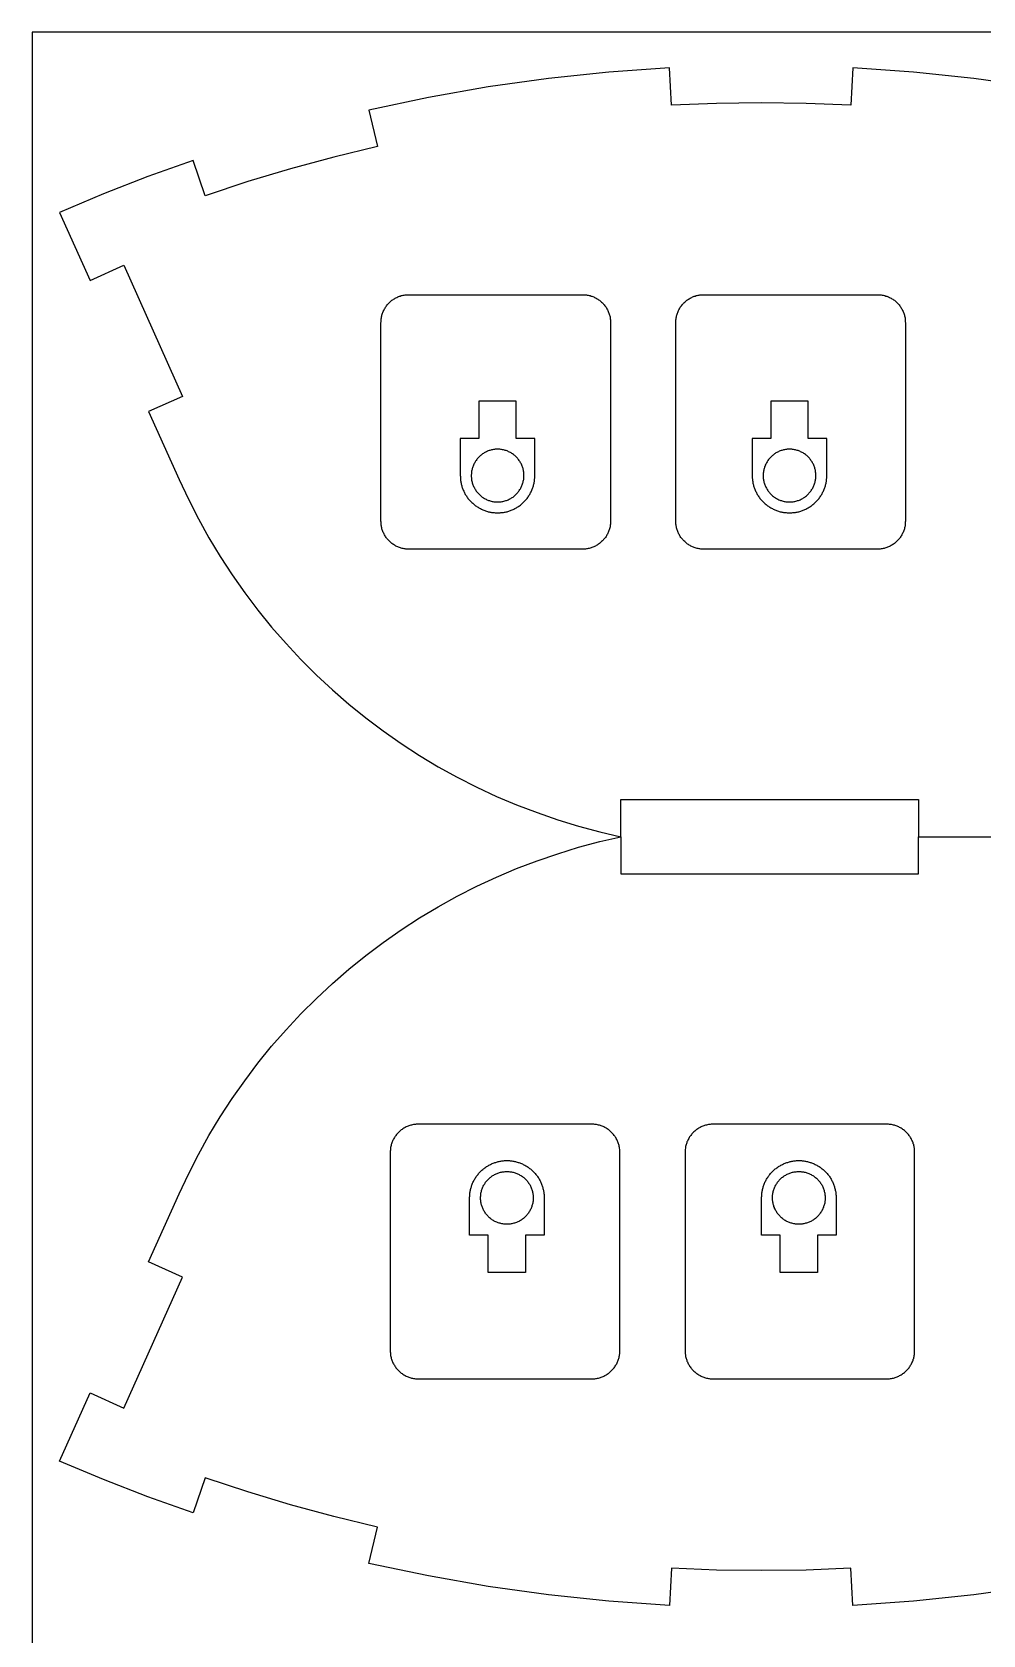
# Model space of a CAD drawing. Header units: millimetres. Extents: x 182 to 556, y 163 to 354.
# Drawn here: x 182.4 to 253.6, y 234.2 to 354.1 of the extents above; entities that cross this region are included whole.
import ezdxf

# ---------------------------------------------------------------- set-up
doc = ezdxf.new("R2010")
doc.units = ezdxf.units.MM
doc.layers.get('0').update_dxf_attribs({"linetype": 'CONTINUOUS', "true_color": 0xffffff})

msp = doc.modelspace()

# ---------------------------------------------------------------- linework, layer by layer
at = {"linetype": 'CONTINUOUS', "true_color": 0xffffff}
for points in [[(182.42, 163), (369.06, 163), (369.06, 354.11), (182.42, 354.11), (182.42, 163), (182.42, 163)], [(257.41, 350.01), (252.91, 350.64), (248.39, 351.11), (243.85, 351.43), (243.7, 348.64), (240.35, 348.77), (236.99, 348.82), (233.64, 348.77), (230.29, 348.64), (230.14, 351.43), (225.6, 351.11), (221.08, 350.64), (216.57, 350.01), (212.09, 349.22), (207.64, 348.28), (208.27, 345.56), (205.01, 344.76), (201.77, 343.88), (198.56, 342.92), (195.37, 341.87), (194.47, 344.51), (191.1, 343.3), (187.77, 342), (184.48, 340.62), (186.76, 335.52), (189.3, 336.66), (193.69, 326.85), (191.15, 325.72), (193.43, 320.63), (194.12, 319.15), (194.87, 317.69), (195.66, 316.26), (196.51, 314.86), (197.4, 313.49), (198.34, 312.15), (199.32, 310.85), (200.35, 309.58), (201.43, 308.35), (202.54, 307.15), (203.7, 306), (204.9, 304.89), (206.13, 303.82), (207.4, 302.79), (208.71, 301.81), (210.05, 300.87), (211.42, 299.98), (212.82, 299.14), (214.25, 298.35), (215.71, 297.61), (217.19, 296.92), (218.69, 296.28), (220.22, 295.7), (221.77, 295.16), (223.33, 294.69), (224.91, 294.27), (226.5, 293.9), (226.5, 296.69), (248.78, 296.69), (248.78, 293.9), (276.68, 293.9)], [(225.72, 317.51), (225.72, 317.43), (225.71, 317.36), (225.71, 317.29), (225.7, 317.22), (225.69, 317.15), (225.68, 317.08), (225.66, 317.01), (225.64, 316.94), (225.62, 316.87), (225.6, 316.81), (225.57, 316.74), (225.55, 316.67), (225.52, 316.61), (225.48, 316.54), (225.45, 316.48), (225.41, 316.42), (225.38, 316.36), (225.34, 316.3), (225.29, 316.24), (225.25, 316.19), (225.2, 316.13), (225.16, 316.08), (225.11, 316.03), (225.05, 315.98), (225, 315.93), (224.95, 315.88), (224.89, 315.84), (224.83, 315.8), (224.77, 315.76), (224.71, 315.72), (224.65, 315.68), (224.59, 315.65), (224.53, 315.62), (224.46, 315.59), (224.39, 315.56), (224.33, 315.53), (224.26, 315.51), (224.19, 315.49), (224.12, 315.47), (224.05, 315.46), (223.98, 315.44), (223.91, 315.43), (223.84, 315.42), (223.77, 315.42), (223.7, 315.42), (223.63, 315.41), (210.63, 315.41), (210.56, 315.42), (210.48, 315.42), (210.41, 315.42), (210.34, 315.43), (210.27, 315.44), (210.2, 315.46), (210.13, 315.47), (210.06, 315.49), (209.99, 315.51), (209.93, 315.53), (209.86, 315.56), (209.79, 315.59), (209.73, 315.62), (209.66, 315.65), (209.6, 315.68), (209.54, 315.72), (209.48, 315.76), (209.42, 315.8), (209.36, 315.84), (209.31, 315.88), (209.25, 315.93), (209.2, 315.98), (209.15, 316.03), (209.1, 316.08), (209.05, 316.13), (209, 316.19), (208.96, 316.24), (208.92, 316.3), (208.88, 316.36), (208.84, 316.42), (208.8, 316.48), (208.77, 316.54), (208.74, 316.61), (208.71, 316.67), (208.68, 316.74), (208.66, 316.81), (208.63, 316.87), (208.61, 316.94), (208.59, 317.01), (208.58, 317.08), (208.57, 317.15), (208.55, 317.22), (208.55, 317.29), (208.54, 317.36), (208.54, 317.43), (208.53, 317.51), (208.53, 332.37), (208.54, 332.44), (208.54, 332.51), (208.55, 332.58), (208.55, 332.66), (208.57, 332.73), (208.58, 332.8), (208.59, 332.87), (208.61, 332.94), (208.63, 333), (208.66, 333.07), (208.68, 333.14), (208.71, 333.2), (208.74, 333.27), (208.77, 333.33), (208.8, 333.4), (208.84, 333.46), (208.88, 333.52), (208.92, 333.58), (208.96, 333.63), (209, 333.69), (209.05, 333.75), (209.1, 333.8), (209.15, 333.85), (209.2, 333.9), (209.25, 333.95), (209.31, 333.99), (209.36, 334.04), (209.42, 334.08), (209.48, 334.12), (209.54, 334.16), (209.6, 334.19), (209.66, 334.23), (209.73, 334.26), (209.79, 334.29), (209.86, 334.32), (209.93, 334.34), (209.99, 334.36), (210.06, 334.39), (210.13, 334.4), (210.2, 334.42), (210.27, 334.43), (210.34, 334.44), (210.41, 334.45), (210.48, 334.46), (210.56, 334.46), (210.63, 334.46), (223.63, 334.46), (223.7, 334.46), (223.77, 334.46), (223.84, 334.45), (223.91, 334.44), (223.98, 334.43), (224.05, 334.42), (224.12, 334.4), (224.19, 334.39), (224.26, 334.36), (224.33, 334.34), (224.39, 334.32), (224.46, 334.29), (224.53, 334.26), (224.59, 334.23), (224.65, 334.19), (224.71, 334.16), (224.77, 334.12), (224.83, 334.08), (224.89, 334.04), (224.95, 333.99), (225, 333.95), (225.05, 333.9), (225.11, 333.85), (225.16, 333.8), (225.2, 333.75), (225.25, 333.69), (225.29, 333.63), (225.34, 333.58), (225.38, 333.52), (225.41, 333.46), (225.45, 333.4), (225.48, 333.33), (225.52, 333.27), (225.55, 333.2), (225.57, 333.14), (225.6, 333.07), (225.62, 333), (225.64, 332.94), (225.66, 332.87), (225.68, 332.8), (225.69, 332.73), (225.7, 332.66), (225.71, 332.58), (225.71, 332.51), (225.72, 332.44), (225.72, 332.37), (225.72, 317.51), (225.72, 317.51)], [(247.79, 317.51), (247.78, 317.43), (247.78, 317.36), (247.77, 317.29), (247.77, 317.22), (247.76, 317.15), (247.74, 317.08), (247.73, 317.01), (247.71, 316.94), (247.69, 316.87), (247.66, 316.81), (247.64, 316.74), (247.61, 316.67), (247.58, 316.61), (247.55, 316.54), (247.52, 316.48), (247.48, 316.42), (247.44, 316.36), (247.4, 316.3), (247.36, 316.24), (247.32, 316.19), (247.27, 316.13), (247.22, 316.08), (247.17, 316.03), (247.12, 315.98), (247.07, 315.93), (247.01, 315.88), (246.96, 315.84), (246.9, 315.8), (246.84, 315.76), (246.78, 315.72), (246.72, 315.68), (246.66, 315.65), (246.59, 315.62), (246.53, 315.59), (246.46, 315.56), (246.39, 315.53), (246.33, 315.51), (246.26, 315.49), (246.19, 315.47), (246.12, 315.46), (246.05, 315.44), (245.98, 315.43), (245.91, 315.42), (245.84, 315.42), (245.76, 315.42), (245.69, 315.41), (232.69, 315.41), (232.62, 315.42), (232.55, 315.42), (232.48, 315.42), (232.41, 315.43), (232.34, 315.44), (232.27, 315.46), (232.2, 315.47), (232.13, 315.49), (232.06, 315.51), (231.99, 315.53), (231.93, 315.56), (231.86, 315.59), (231.8, 315.62), (231.73, 315.65), (231.67, 315.68), (231.61, 315.72), (231.55, 315.76), (231.49, 315.8), (231.43, 315.84), (231.37, 315.88), (231.32, 315.93), (231.27, 315.98), (231.21, 316.03), (231.16, 316.08), (231.12, 316.13), (231.07, 316.19), (231.03, 316.24), (230.98, 316.3), (230.94, 316.36), (230.91, 316.42), (230.87, 316.48), (230.84, 316.54), (230.8, 316.61), (230.77, 316.67), (230.75, 316.74), (230.72, 316.81), (230.7, 316.87), (230.68, 316.94), (230.66, 317.01), (230.65, 317.08), (230.63, 317.15), (230.62, 317.22), (230.61, 317.29), (230.61, 317.36), (230.6, 317.43), (230.6, 317.51), (230.6, 332.37), (230.6, 332.44), (230.61, 332.51), (230.61, 332.58), (230.62, 332.66), (230.63, 332.73), (230.65, 332.8), (230.66, 332.87), (230.68, 332.94), (230.7, 333), (230.72, 333.07), (230.75, 333.14), (230.77, 333.2), (230.8, 333.27), (230.84, 333.33), (230.87, 333.4), (230.91, 333.46), (230.94, 333.52), (230.98, 333.58), (231.03, 333.63), (231.07, 333.69), (231.12, 333.75), (231.16, 333.8), (231.21, 333.85), (231.27, 333.9), (231.32, 333.95), (231.37, 333.99), (231.43, 334.04), (231.49, 334.08), (231.55, 334.12), (231.61, 334.16), (231.67, 334.19), (231.73, 334.23), (231.8, 334.26), (231.86, 334.29), (231.93, 334.32), (231.99, 334.34), (232.06, 334.36), (232.13, 334.39), (232.2, 334.4), (232.27, 334.42), (232.34, 334.43), (232.41, 334.44), (232.48, 334.45), (232.55, 334.46), (232.62, 334.46), (232.69, 334.46), (245.69, 334.46), (245.76, 334.46), (245.84, 334.46), (245.91, 334.45), (245.98, 334.44), (246.05, 334.43), (246.12, 334.42), (246.19, 334.4), (246.26, 334.39), (246.33, 334.36), (246.39, 334.34), (246.46, 334.32), (246.53, 334.29), (246.59, 334.26), (246.66, 334.23), (246.72, 334.19), (246.78, 334.16), (246.84, 334.12), (246.9, 334.08), (246.96, 334.04), (247.01, 333.99), (247.07, 333.95), (247.12, 333.9), (247.17, 333.85), (247.22, 333.8), (247.27, 333.75), (247.32, 333.69), (247.36, 333.63), (247.4, 333.58), (247.44, 333.52), (247.48, 333.46), (247.52, 333.4), (247.55, 333.33), (247.58, 333.27), (247.61, 333.2), (247.64, 333.14), (247.66, 333.07), (247.69, 333), (247.71, 332.94), (247.73, 332.87), (247.74, 332.8), (247.76, 332.73), (247.77, 332.66), (247.77, 332.58), (247.78, 332.51), (247.78, 332.44), (247.79, 332.37), (247.79, 317.51), (247.79, 317.51)], [(215.87, 326.5), (215.87, 323.71), (214.47, 323.71), (214.47, 320.92), (214.48, 320.86), (214.48, 320.8), (214.48, 320.74), (214.49, 320.67), (214.49, 320.61), (214.5, 320.55), (214.51, 320.48), (214.52, 320.42), (214.53, 320.35), (214.55, 320.29), (214.56, 320.22), (214.58, 320.16), (214.6, 320.09), (214.62, 320.03), (214.65, 319.96), (214.67, 319.9), (214.7, 319.83), (214.73, 319.77), (214.76, 319.71), (214.79, 319.64), (214.82, 319.58), (214.85, 319.52), (214.89, 319.46), (214.93, 319.4), (214.97, 319.34), (215.01, 319.28), (215.05, 319.22), (215.1, 319.17), (215.15, 319.11), (215.19, 319.06), (215.24, 319), (215.29, 318.95), (215.34, 318.9), (215.4, 318.85), (215.45, 318.8), (215.51, 318.76), (215.56, 318.71), (215.62, 318.67), (215.68, 318.63), (215.74, 318.59), (215.8, 318.55), (215.86, 318.51), (215.92, 318.48), (215.98, 318.45), (216.05, 318.41), (216.11, 318.39), (216.17, 318.36), (216.24, 318.33), (216.3, 318.31), (216.37, 318.28), (216.43, 318.26), (216.5, 318.24), (216.56, 318.22), (216.63, 318.21), (216.69, 318.19), (216.76, 318.18), (216.82, 318.17), (216.89, 318.16), (216.95, 318.15), (217.01, 318.15), (217.08, 318.14), (217.14, 318.14), (217.2, 318.14), (217.26, 318.13), (217.33, 318.14), (217.39, 318.14), (217.45, 318.14), (217.52, 318.15), (217.58, 318.15), (217.64, 318.16), (217.71, 318.17), (217.77, 318.18), (217.84, 318.19), (217.9, 318.21), (217.97, 318.22), (218.03, 318.24), (218.1, 318.26), (218.16, 318.28), (218.23, 318.31), (218.29, 318.33), (218.36, 318.36), (218.42, 318.39), (218.48, 318.41), (218.55, 318.45), (218.61, 318.48), (218.67, 318.51), (218.73, 318.55), (218.79, 318.59), (218.85, 318.63), (218.91, 318.67), (218.97, 318.71), (219.02, 318.76), (219.08, 318.8), (219.13, 318.85), (219.19, 318.9), (219.24, 318.95), (219.29, 319), (219.34, 319.06), (219.38, 319.11), (219.43, 319.17), (219.48, 319.22), (219.52, 319.28), (219.56, 319.34), (219.6, 319.4), (219.64, 319.46), (219.68, 319.52), (219.71, 319.58), (219.74, 319.64), (219.77, 319.71), (219.8, 319.77), (219.83, 319.83), (219.86, 319.9), (219.88, 319.96), (219.91, 320.03), (219.93, 320.09), (219.95, 320.16), (219.96, 320.22), (219.98, 320.29), (220, 320.35), (220.01, 320.42), (220.02, 320.48), (220.03, 320.55), (220.04, 320.61), (220.04, 320.67), (220.05, 320.74), (220.05, 320.8), (220.05, 320.86), (220.05, 320.92), (220.05, 323.71), (218.66, 323.71), (218.66, 326.5), (215.87, 326.5), (215.87, 326.5)], [(237.72, 326.5), (237.72, 323.71), (236.32, 323.71), (236.32, 320.92), (236.33, 320.86), (236.33, 320.8), (236.33, 320.74), (236.34, 320.67), (236.34, 320.61), (236.35, 320.55), (236.36, 320.48), (236.37, 320.42), (236.38, 320.35), (236.4, 320.29), (236.41, 320.22), (236.43, 320.16), (236.45, 320.09), (236.47, 320.03), (236.5, 319.96), (236.52, 319.9), (236.55, 319.83), (236.58, 319.77), (236.61, 319.71), (236.64, 319.64), (236.67, 319.58), (236.7, 319.52), (236.74, 319.46), (236.78, 319.4), (236.82, 319.34), (236.86, 319.28), (236.9, 319.22), (236.95, 319.17), (237, 319.11), (237.04, 319.06), (237.09, 319), (237.14, 318.95), (237.19, 318.9), (237.25, 318.85), (237.3, 318.8), (237.36, 318.76), (237.41, 318.71), (237.47, 318.67), (237.53, 318.63), (237.59, 318.59), (237.65, 318.55), (237.71, 318.51), (237.77, 318.48), (237.83, 318.45), (237.9, 318.41), (237.96, 318.39), (238.02, 318.36), (238.09, 318.33), (238.15, 318.31), (238.22, 318.28), (238.28, 318.26), (238.35, 318.24), (238.41, 318.22), (238.48, 318.21), (238.54, 318.19), (238.61, 318.18), (238.67, 318.17), (238.74, 318.16), (238.8, 318.15), (238.86, 318.15), (238.93, 318.14), (238.99, 318.14), (239.05, 318.14), (239.11, 318.13), (239.18, 318.14), (239.24, 318.14), (239.3, 318.14), (239.37, 318.15), (239.43, 318.15), (239.49, 318.16), (239.56, 318.17), (239.62, 318.18), (239.69, 318.19), (239.75, 318.21), (239.82, 318.22), (239.88, 318.24), (239.95, 318.26), (240.01, 318.28), (240.08, 318.31), (240.14, 318.33), (240.21, 318.36), (240.27, 318.39), (240.33, 318.41), (240.4, 318.45), (240.46, 318.48), (240.52, 318.51), (240.58, 318.55), (240.64, 318.59), (240.7, 318.63), (240.76, 318.67), (240.82, 318.71), (240.87, 318.76), (240.93, 318.8), (240.98, 318.85), (241.04, 318.9), (241.09, 318.95), (241.14, 319), (241.19, 319.06), (241.23, 319.11), (241.28, 319.17), (241.33, 319.22), (241.37, 319.28), (241.41, 319.34), (241.45, 319.4), (241.49, 319.46), (241.53, 319.52), (241.56, 319.58), (241.59, 319.64), (241.62, 319.71), (241.65, 319.77), (241.68, 319.83), (241.71, 319.9), (241.73, 319.96), (241.76, 320.03), (241.78, 320.09), (241.8, 320.16), (241.82, 320.22), (241.83, 320.29), (241.85, 320.35), (241.86, 320.42), (241.87, 320.48), (241.88, 320.55), (241.89, 320.61), (241.89, 320.67), (241.9, 320.74), (241.9, 320.8), (241.9, 320.86), (241.9, 320.92), (241.9, 323.71), (240.51, 323.71), (240.51, 326.5), (237.72, 326.5), (237.72, 326.5)], [(217.26, 318.95), (217.33, 318.95), (217.4, 318.96), (217.47, 318.96), (217.54, 318.97), (217.61, 318.98), (217.67, 318.99), (217.74, 319.01), (217.81, 319.03), (217.87, 319.05), (217.94, 319.07), (218, 319.09), (218.06, 319.12), (218.13, 319.15), (218.19, 319.18), (218.25, 319.21), (218.31, 319.25), (218.36, 319.29), (218.42, 319.32), (218.47, 319.37), (218.53, 319.41), (218.58, 319.45), (218.63, 319.5), (218.68, 319.55), (218.72, 319.6), (218.77, 319.65), (218.81, 319.7), (218.85, 319.76), (218.89, 319.81), (218.93, 319.87), (218.97, 319.93), (219, 319.99), (219.03, 320.05), (219.06, 320.11), (219.09, 320.17), (219.11, 320.24), (219.14, 320.3), (219.16, 320.37), (219.18, 320.43), (219.19, 320.5), (219.21, 320.57), (219.22, 320.63), (219.23, 320.7), (219.23, 320.77), (219.24, 320.84), (219.24, 320.91), (219.24, 320.98), (219.23, 321.04), (219.23, 321.11), (219.22, 321.18), (219.21, 321.25), (219.2, 321.32), (219.18, 321.38), (219.17, 321.45), (219.15, 321.51), (219.13, 321.58), (219.1, 321.64), (219.08, 321.71), (219.05, 321.77), (219.02, 321.83), (218.98, 321.89), (218.95, 321.95), (218.91, 322.01), (218.87, 322.06), (218.83, 322.12), (218.79, 322.17), (218.75, 322.23), (218.7, 322.28), (218.65, 322.33), (218.6, 322.37), (218.55, 322.42), (218.5, 322.46), (218.45, 322.5), (218.39, 322.54), (218.33, 322.58), (218.28, 322.62), (218.22, 322.65), (218.16, 322.68), (218.09, 322.71), (218.03, 322.74), (217.97, 322.77), (217.9, 322.79), (217.84, 322.81), (217.77, 322.83), (217.71, 322.85), (217.64, 322.86), (217.57, 322.87), (217.5, 322.88), (217.44, 322.89), (217.37, 322.89), (217.3, 322.9), (217.23, 322.9), (217.16, 322.89), (217.09, 322.89), (217.03, 322.88), (216.96, 322.87), (216.89, 322.86), (216.82, 322.85), (216.76, 322.83), (216.69, 322.81), (216.63, 322.79), (216.56, 322.77), (216.5, 322.74), (216.44, 322.71), (216.37, 322.68), (216.31, 322.65), (216.25, 322.62), (216.2, 322.58), (216.14, 322.54), (216.08, 322.5), (216.03, 322.46), (215.98, 322.42), (215.93, 322.37), (215.88, 322.33), (215.83, 322.28), (215.78, 322.23), (215.74, 322.17), (215.7, 322.12), (215.65, 322.06), (215.62, 322.01), (215.58, 321.95), (215.55, 321.89), (215.51, 321.83), (215.48, 321.77), (215.45, 321.71), (215.43, 321.64), (215.4, 321.58), (215.38, 321.51), (215.36, 321.45), (215.35, 321.38), (215.33, 321.32), (215.32, 321.25), (215.31, 321.18), (215.3, 321.11), (215.3, 321.04), (215.29, 320.98), (215.29, 320.91), (215.29, 320.84), (215.3, 320.77), (215.3, 320.7), (215.31, 320.63), (215.32, 320.57), (215.34, 320.5), (215.35, 320.43), (215.37, 320.37), (215.39, 320.3), (215.42, 320.24), (215.44, 320.17), (215.47, 320.11), (215.5, 320.05), (215.53, 319.99), (215.56, 319.93), (215.6, 319.87), (215.64, 319.81), (215.67, 319.76), (215.72, 319.7), (215.76, 319.65), (215.8, 319.6), (215.85, 319.55), (215.9, 319.5), (215.95, 319.45), (216, 319.41), (216.06, 319.37), (216.11, 319.32), (216.17, 319.29), (216.22, 319.25), (216.28, 319.21), (216.34, 319.18), (216.4, 319.15), (216.47, 319.12), (216.53, 319.09), (216.59, 319.07), (216.66, 319.05), (216.72, 319.03), (216.79, 319.01), (216.86, 318.99), (216.92, 318.98), (216.99, 318.97), (217.06, 318.96), (217.13, 318.96), (217.2, 318.95), (217.26, 318.95), (217.26, 318.95)], [(239.11, 318.95), (239.18, 318.95), (239.25, 318.96), (239.32, 318.96), (239.39, 318.97), (239.46, 318.98), (239.52, 318.99), (239.59, 319.01), (239.66, 319.03), (239.72, 319.05), (239.79, 319.07), (239.85, 319.09), (239.91, 319.12), (239.98, 319.15), (240.04, 319.18), (240.1, 319.21), (240.16, 319.25), (240.21, 319.29), (240.27, 319.32), (240.32, 319.37), (240.38, 319.41), (240.43, 319.45), (240.48, 319.5), (240.53, 319.55), (240.57, 319.6), (240.62, 319.65), (240.66, 319.7), (240.7, 319.76), (240.74, 319.81), (240.78, 319.87), (240.82, 319.93), (240.85, 319.99), (240.88, 320.05), (240.91, 320.11), (240.94, 320.17), (240.96, 320.24), (240.99, 320.3), (241.01, 320.37), (241.03, 320.43), (241.04, 320.5), (241.06, 320.57), (241.07, 320.63), (241.08, 320.7), (241.08, 320.77), (241.09, 320.84), (241.09, 320.91), (241.09, 320.98), (241.08, 321.04), (241.08, 321.11), (241.07, 321.18), (241.06, 321.25), (241.05, 321.32), (241.03, 321.38), (241.02, 321.45), (241, 321.51), (240.98, 321.58), (240.95, 321.64), (240.93, 321.71), (240.9, 321.77), (240.87, 321.83), (240.83, 321.89), (240.8, 321.95), (240.76, 322.01), (240.72, 322.06), (240.68, 322.12), (240.64, 322.17), (240.6, 322.23), (240.55, 322.28), (240.5, 322.33), (240.45, 322.37), (240.4, 322.42), (240.35, 322.46), (240.3, 322.5), (240.24, 322.54), (240.18, 322.58), (240.13, 322.62), (240.07, 322.65), (240.01, 322.68), (239.94, 322.71), (239.88, 322.74), (239.82, 322.77), (239.75, 322.79), (239.69, 322.81), (239.62, 322.83), (239.56, 322.85), (239.49, 322.86), (239.42, 322.87), (239.35, 322.88), (239.29, 322.89), (239.22, 322.89), (239.15, 322.9), (239.08, 322.9), (239.01, 322.89), (238.94, 322.89), (238.88, 322.88), (238.81, 322.87), (238.74, 322.86), (238.67, 322.85), (238.61, 322.83), (238.54, 322.81), (238.48, 322.79), (238.41, 322.77), (238.35, 322.74), (238.29, 322.71), (238.22, 322.68), (238.16, 322.65), (238.1, 322.62), (238.05, 322.58), (237.99, 322.54), (237.93, 322.5), (237.88, 322.46), (237.83, 322.42), (237.78, 322.37), (237.73, 322.33), (237.68, 322.28), (237.63, 322.23), (237.59, 322.17), (237.55, 322.12), (237.5, 322.06), (237.47, 322.01), (237.43, 321.95), (237.4, 321.89), (237.36, 321.83), (237.33, 321.77), (237.3, 321.71), (237.28, 321.64), (237.25, 321.58), (237.23, 321.51), (237.21, 321.45), (237.2, 321.38), (237.18, 321.32), (237.17, 321.25), (237.16, 321.18), (237.15, 321.11), (237.15, 321.04), (237.14, 320.98), (237.14, 320.91), (237.14, 320.84), (237.15, 320.77), (237.15, 320.7), (237.16, 320.63), (237.17, 320.57), (237.19, 320.5), (237.2, 320.43), (237.22, 320.37), (237.24, 320.3), (237.27, 320.24), (237.29, 320.17), (237.32, 320.11), (237.35, 320.05), (237.38, 319.99), (237.41, 319.93), (237.45, 319.87), (237.49, 319.81), (237.52, 319.76), (237.57, 319.7), (237.61, 319.65), (237.65, 319.6), (237.7, 319.55), (237.75, 319.5), (237.8, 319.45), (237.85, 319.41), (237.91, 319.37), (237.96, 319.32), (238.02, 319.29), (238.07, 319.25), (238.13, 319.21), (238.19, 319.18), (238.25, 319.15), (238.32, 319.12), (238.38, 319.09), (238.44, 319.07), (238.51, 319.05), (238.57, 319.03), (238.64, 319.01), (238.71, 318.99), (238.77, 318.98), (238.84, 318.97), (238.91, 318.96), (238.98, 318.96), (239.05, 318.95), (239.11, 318.95), (239.11, 318.95)], [(257.41, 237.79), (252.91, 237.16), (248.39, 236.69), (243.85, 236.37), (243.7, 239.15), (240.35, 239.02), (236.99, 238.98), (233.64, 239.02), (230.29, 239.15), (230.14, 236.37), (225.6, 236.69), (221.08, 237.16), (216.57, 237.79), (212.09, 238.58), (207.64, 239.52), (208.27, 242.24), (205.01, 243.03), (201.77, 243.91), (198.56, 244.88), (195.37, 245.93), (194.47, 243.29), (191.1, 244.49), (187.77, 245.79), (184.48, 247.18), (186.76, 252.28), (189.3, 251.14), (193.69, 260.94), (191.15, 262.08), (193.43, 267.17), (194.12, 268.65), (194.87, 270.11), (195.66, 271.54), (196.51, 272.94), (197.4, 274.3), (198.34, 275.64), (199.32, 276.95), (200.35, 278.22), (201.43, 279.45), (202.54, 280.64), (203.7, 281.8), (204.9, 282.91), (206.13, 283.98), (207.4, 285.01), (208.71, 285.99), (210.05, 286.93), (211.42, 287.82), (212.82, 288.66), (214.25, 289.45), (215.71, 290.19), (217.19, 290.88), (218.69, 291.52), (220.22, 292.1), (221.77, 292.63), (223.33, 293.11), (224.91, 293.53), (226.5, 293.9), (226.5, 291.11), (248.78, 291.11), (248.78, 293.9)], [(226.42, 270.29), (226.42, 270.36), (226.41, 270.43), (226.41, 270.5), (226.4, 270.58), (226.39, 270.65), (226.37, 270.72), (226.36, 270.79), (226.34, 270.86), (226.32, 270.92), (226.3, 270.99), (226.27, 271.06), (226.24, 271.12), (226.21, 271.19), (226.18, 271.25), (226.15, 271.32), (226.11, 271.38), (226.07, 271.44), (226.03, 271.5), (225.99, 271.55), (225.95, 271.61), (225.9, 271.67), (225.85, 271.72), (225.8, 271.77), (225.75, 271.82), (225.7, 271.87), (225.64, 271.91), (225.59, 271.96), (225.53, 272), (225.47, 272.04), (225.41, 272.08), (225.35, 272.11), (225.29, 272.15), (225.22, 272.18), (225.16, 272.21), (225.09, 272.24), (225.02, 272.26), (224.96, 272.28), (224.89, 272.31), (224.82, 272.32), (224.75, 272.34), (224.68, 272.35), (224.61, 272.36), (224.54, 272.37), (224.47, 272.38), (224.4, 272.38), (224.32, 272.38), (211.32, 272.38), (211.25, 272.38), (211.18, 272.38), (211.11, 272.37), (211.04, 272.36), (210.97, 272.35), (210.9, 272.34), (210.83, 272.32), (210.76, 272.31), (210.69, 272.28), (210.62, 272.26), (210.56, 272.24), (210.49, 272.21), (210.43, 272.18), (210.36, 272.15), (210.3, 272.11), (210.24, 272.08), (210.18, 272.04), (210.12, 272), (210.06, 271.96), (210, 271.91), (209.95, 271.87), (209.9, 271.82), (209.85, 271.77), (209.8, 271.72), (209.75, 271.67), (209.7, 271.61), (209.66, 271.55), (209.62, 271.5), (209.57, 271.44), (209.54, 271.38), (209.5, 271.32), (209.47, 271.25), (209.43, 271.19), (209.41, 271.12), (209.38, 271.06), (209.35, 270.99), (209.33, 270.92), (209.31, 270.86), (209.29, 270.79), (209.28, 270.72), (209.26, 270.65), (209.25, 270.58), (209.24, 270.5), (209.24, 270.43), (209.23, 270.36), (209.23, 270.29), (209.23, 255.43), (209.23, 255.35), (209.24, 255.28), (209.24, 255.21), (209.25, 255.14), (209.26, 255.07), (209.28, 255), (209.29, 254.93), (209.31, 254.86), (209.33, 254.79), (209.35, 254.73), (209.38, 254.66), (209.41, 254.59), (209.43, 254.53), (209.47, 254.46), (209.5, 254.4), (209.54, 254.34), (209.57, 254.28), (209.62, 254.22), (209.66, 254.16), (209.7, 254.11), (209.75, 254.05), (209.8, 254), (209.85, 253.95), (209.9, 253.9), (209.95, 253.85), (210, 253.8), (210.06, 253.76), (210.12, 253.72), (210.18, 253.68), (210.24, 253.64), (210.3, 253.6), (210.36, 253.57), (210.43, 253.54), (210.49, 253.51), (210.56, 253.48), (210.62, 253.45), (210.69, 253.43), (210.76, 253.41), (210.83, 253.39), (210.9, 253.38), (210.97, 253.36), (211.04, 253.35), (211.11, 253.34), (211.18, 253.34), (211.25, 253.34), (211.32, 253.33), (224.32, 253.33), (224.4, 253.34), (224.47, 253.34), (224.54, 253.34), (224.61, 253.35), (224.68, 253.36), (224.75, 253.38), (224.82, 253.39), (224.89, 253.41), (224.96, 253.43), (225.02, 253.45), (225.09, 253.48), (225.16, 253.51), (225.22, 253.54), (225.29, 253.57), (225.35, 253.6), (225.41, 253.64), (225.47, 253.68), (225.53, 253.72), (225.59, 253.76), (225.64, 253.8), (225.7, 253.85), (225.75, 253.9), (225.8, 253.95), (225.85, 254), (225.9, 254.05), (225.95, 254.11), (225.99, 254.16), (226.03, 254.22), (226.07, 254.28), (226.11, 254.34), (226.15, 254.4), (226.18, 254.46), (226.21, 254.53), (226.24, 254.59), (226.27, 254.66), (226.3, 254.73), (226.32, 254.79), (226.34, 254.86), (226.36, 254.93), (226.37, 255), (226.39, 255.07), (226.4, 255.14), (226.41, 255.21), (226.41, 255.28), (226.42, 255.35), (226.42, 255.43), (226.42, 270.29), (226.42, 270.29)], [(248.48, 270.29), (248.48, 270.36), (248.48, 270.43), (248.47, 270.5), (248.46, 270.58), (248.45, 270.65), (248.44, 270.72), (248.42, 270.79), (248.41, 270.86), (248.38, 270.92), (248.36, 270.99), (248.34, 271.06), (248.31, 271.12), (248.28, 271.19), (248.25, 271.25), (248.21, 271.32), (248.18, 271.38), (248.14, 271.44), (248.1, 271.5), (248.06, 271.55), (248.01, 271.61), (247.97, 271.67), (247.92, 271.72), (247.87, 271.77), (247.82, 271.82), (247.77, 271.87), (247.71, 271.91), (247.65, 271.96), (247.6, 272), (247.54, 272.04), (247.48, 272.08), (247.42, 272.11), (247.35, 272.15), (247.29, 272.18), (247.22, 272.21), (247.16, 272.24), (247.09, 272.26), (247.02, 272.28), (246.96, 272.31), (246.89, 272.32), (246.82, 272.34), (246.75, 272.35), (246.68, 272.36), (246.6, 272.37), (246.53, 272.38), (246.46, 272.38), (246.39, 272.38), (233.39, 272.38), (233.32, 272.38), (233.25, 272.38), (233.18, 272.37), (233.11, 272.36), (233.04, 272.35), (232.97, 272.34), (232.9, 272.32), (232.83, 272.31), (232.76, 272.28), (232.69, 272.26), (232.62, 272.24), (232.56, 272.21), (232.49, 272.18), (232.43, 272.15), (232.37, 272.11), (232.3, 272.08), (232.24, 272.04), (232.18, 272), (232.13, 271.96), (232.07, 271.91), (232.02, 271.87), (231.96, 271.82), (231.91, 271.77), (231.86, 271.72), (231.81, 271.67), (231.77, 271.61), (231.72, 271.55), (231.68, 271.5), (231.64, 271.44), (231.6, 271.38), (231.57, 271.32), (231.53, 271.25), (231.5, 271.19), (231.47, 271.12), (231.44, 271.06), (231.42, 270.99), (231.4, 270.92), (231.38, 270.86), (231.36, 270.79), (231.34, 270.72), (231.33, 270.65), (231.32, 270.58), (231.31, 270.5), (231.3, 270.43), (231.3, 270.36), (231.3, 270.29), (231.3, 255.43), (231.3, 255.35), (231.3, 255.28), (231.31, 255.21), (231.32, 255.14), (231.33, 255.07), (231.34, 255), (231.36, 254.93), (231.38, 254.86), (231.4, 254.79), (231.42, 254.73), (231.44, 254.66), (231.47, 254.59), (231.5, 254.53), (231.53, 254.46), (231.57, 254.4), (231.6, 254.34), (231.64, 254.28), (231.68, 254.22), (231.72, 254.16), (231.77, 254.11), (231.81, 254.05), (231.86, 254), (231.91, 253.95), (231.96, 253.9), (232.02, 253.85), (232.07, 253.8), (232.13, 253.76), (232.18, 253.72), (232.24, 253.68), (232.3, 253.64), (232.37, 253.6), (232.43, 253.57), (232.49, 253.54), (232.56, 253.51), (232.62, 253.48), (232.69, 253.45), (232.76, 253.43), (232.83, 253.41), (232.9, 253.39), (232.97, 253.38), (233.04, 253.36), (233.11, 253.35), (233.18, 253.34), (233.25, 253.34), (233.32, 253.34), (233.39, 253.33), (246.39, 253.33), (246.46, 253.34), (246.53, 253.34), (246.6, 253.34), (246.68, 253.35), (246.75, 253.36), (246.82, 253.38), (246.89, 253.39), (246.96, 253.41), (247.02, 253.43), (247.09, 253.45), (247.16, 253.48), (247.22, 253.51), (247.29, 253.54), (247.35, 253.57), (247.42, 253.6), (247.48, 253.64), (247.54, 253.68), (247.6, 253.72), (247.65, 253.76), (247.71, 253.8), (247.77, 253.85), (247.82, 253.9), (247.87, 253.95), (247.92, 254), (247.97, 254.05), (248.01, 254.11), (248.06, 254.16), (248.1, 254.22), (248.14, 254.28), (248.18, 254.34), (248.21, 254.4), (248.25, 254.46), (248.28, 254.53), (248.31, 254.59), (248.34, 254.66), (248.36, 254.73), (248.38, 254.79), (248.41, 254.86), (248.42, 254.93), (248.44, 255), (248.45, 255.07), (248.46, 255.14), (248.47, 255.21), (248.48, 255.28), (248.48, 255.35), (248.48, 255.43), (248.48, 270.29), (248.48, 270.29)], [(216.57, 261.29), (216.57, 264.08), (215.17, 264.08), (215.17, 266.87), (215.17, 266.93), (215.18, 267), (215.18, 267.06), (215.18, 267.12), (215.19, 267.19), (215.2, 267.25), (215.21, 267.32), (215.22, 267.38), (215.23, 267.44), (215.25, 267.51), (215.26, 267.57), (215.28, 267.64), (215.3, 267.7), (215.32, 267.77), (215.34, 267.83), (215.37, 267.9), (215.39, 267.96), (215.42, 268.03), (215.45, 268.09), (215.48, 268.15), (215.52, 268.22), (215.55, 268.28), (215.59, 268.34), (215.63, 268.4), (215.67, 268.46), (215.71, 268.52), (215.75, 268.57), (215.8, 268.63), (215.84, 268.69), (215.89, 268.74), (215.94, 268.79), (215.99, 268.84), (216.04, 268.9), (216.09, 268.94), (216.15, 268.99), (216.2, 269.04), (216.26, 269.08), (216.32, 269.13), (216.38, 269.17), (216.44, 269.21), (216.5, 269.25), (216.56, 269.28), (216.62, 269.32), (216.68, 269.35), (216.74, 269.38), (216.81, 269.41), (216.87, 269.44), (216.94, 269.47), (217, 269.49), (217.06, 269.51), (217.13, 269.53), (217.19, 269.55), (217.26, 269.57), (217.32, 269.59), (217.39, 269.6), (217.45, 269.62), (217.52, 269.63), (217.58, 269.64), (217.65, 269.64), (217.71, 269.65), (217.78, 269.66), (217.84, 269.66), (217.9, 269.66), (217.96, 269.66), (218.02, 269.66), (218.09, 269.66), (218.15, 269.66), (218.21, 269.65), (218.28, 269.64), (218.34, 269.64), (218.41, 269.63), (218.47, 269.62), (218.53, 269.6), (218.6, 269.59), (218.66, 269.57), (218.73, 269.55), (218.8, 269.53), (218.86, 269.51), (218.92, 269.49), (218.99, 269.47), (219.05, 269.44), (219.12, 269.41), (219.18, 269.38), (219.24, 269.35), (219.31, 269.32), (219.37, 269.28), (219.43, 269.25), (219.49, 269.21), (219.55, 269.17), (219.61, 269.13), (219.66, 269.08), (219.72, 269.04), (219.78, 268.99), (219.83, 268.94), (219.88, 268.9), (219.94, 268.84), (219.99, 268.79), (220.03, 268.74), (220.08, 268.69), (220.13, 268.63), (220.17, 268.57), (220.22, 268.52), (220.26, 268.46), (220.3, 268.4), (220.34, 268.34), (220.37, 268.28), (220.41, 268.22), (220.44, 268.15), (220.47, 268.09), (220.5, 268.03), (220.53, 267.96), (220.56, 267.9), (220.58, 267.83), (220.6, 267.77), (220.63, 267.7), (220.64, 267.64), (220.66, 267.57), (220.68, 267.51), (220.69, 267.44), (220.71, 267.38), (220.72, 267.32), (220.73, 267.25), (220.73, 267.19), (220.74, 267.12), (220.75, 267.06), (220.75, 267), (220.75, 266.93), (220.75, 266.87), (220.75, 264.08), (219.36, 264.08), (219.36, 261.29), (216.57, 261.29), (216.57, 261.29)], [(217.96, 268.84), (218.03, 268.84), (218.1, 268.84), (218.17, 268.83), (218.24, 268.83), (218.3, 268.82), (218.37, 268.8), (218.44, 268.79), (218.5, 268.77), (218.57, 268.75), (218.63, 268.73), (218.7, 268.7), (218.76, 268.68), (218.82, 268.65), (218.88, 268.62), (218.94, 268.58), (219, 268.55), (219.06, 268.51), (219.12, 268.47), (219.17, 268.43), (219.22, 268.39), (219.28, 268.34), (219.33, 268.3), (219.38, 268.25), (219.42, 268.2), (219.47, 268.15), (219.51, 268.09), (219.55, 268.04), (219.59, 267.98), (219.63, 267.93), (219.67, 267.87), (219.7, 267.81), (219.73, 267.75), (219.76, 267.69), (219.79, 267.62), (219.81, 267.56), (219.83, 267.49), (219.85, 267.43), (219.87, 267.36), (219.89, 267.3), (219.9, 267.23), (219.91, 267.16), (219.92, 267.09), (219.93, 267.03), (219.93, 266.96), (219.94, 266.89), (219.93, 266.82), (219.93, 266.75), (219.93, 266.68), (219.92, 266.62), (219.91, 266.55), (219.9, 266.48), (219.88, 266.41), (219.86, 266.35), (219.84, 266.28), (219.82, 266.22), (219.8, 266.15), (219.77, 266.09), (219.75, 266.03), (219.71, 265.97), (219.68, 265.91), (219.65, 265.85), (219.61, 265.79), (219.57, 265.73), (219.53, 265.68), (219.49, 265.62), (219.45, 265.57), (219.4, 265.52), (219.35, 265.47), (219.3, 265.42), (219.25, 265.38), (219.2, 265.33), (219.14, 265.29), (219.09, 265.25), (219.03, 265.21), (218.97, 265.18), (218.91, 265.14), (218.85, 265.11), (218.79, 265.08), (218.73, 265.05), (218.67, 265.03), (218.6, 265.01), (218.54, 264.98), (218.47, 264.97), (218.4, 264.95), (218.34, 264.94), (218.27, 264.92), (218.2, 264.91), (218.13, 264.91), (218.07, 264.9), (218, 264.9), (217.93, 264.9), (217.86, 264.9), (217.79, 264.91), (217.72, 264.91), (217.66, 264.92), (217.59, 264.94), (217.52, 264.95), (217.45, 264.97), (217.39, 264.98), (217.32, 265.01), (217.26, 265.03), (217.2, 265.05), (217.13, 265.08), (217.07, 265.11), (217.01, 265.14), (216.95, 265.18), (216.89, 265.21), (216.84, 265.25), (216.78, 265.29), (216.73, 265.33), (216.67, 265.38), (216.62, 265.42), (216.57, 265.47), (216.53, 265.52), (216.48, 265.57), (216.44, 265.62), (216.39, 265.68), (216.35, 265.73), (216.31, 265.79), (216.28, 265.85), (216.24, 265.91), (216.21, 265.97), (216.18, 266.03), (216.15, 266.09), (216.13, 266.15), (216.1, 266.22), (216.08, 266.28), (216.06, 266.35), (216.04, 266.41), (216.03, 266.48), (216.02, 266.55), (216.01, 266.62), (216, 266.68), (215.99, 266.75), (215.99, 266.82), (215.99, 266.89), (215.99, 266.96), (216, 267.03), (216, 267.09), (216.01, 267.16), (216.02, 267.23), (216.04, 267.3), (216.05, 267.36), (216.07, 267.43), (216.09, 267.49), (216.11, 267.56), (216.14, 267.62), (216.17, 267.69), (216.19, 267.75), (216.23, 267.81), (216.26, 267.87), (216.3, 267.93), (216.33, 267.98), (216.37, 268.04), (216.41, 268.09), (216.46, 268.15), (216.5, 268.2), (216.55, 268.25), (216.6, 268.3), (216.65, 268.34), (216.7, 268.39), (216.75, 268.43), (216.81, 268.47), (216.86, 268.51), (216.92, 268.55), (216.98, 268.58), (217.04, 268.62), (217.1, 268.65), (217.16, 268.68), (217.23, 268.7), (217.29, 268.73), (217.36, 268.75), (217.42, 268.77), (217.49, 268.79), (217.55, 268.8), (217.62, 268.82), (217.69, 268.83), (217.76, 268.83), (217.83, 268.84), (217.89, 268.84), (217.96, 268.84), (217.96, 268.84)], [(238.42, 261.29), (238.42, 264.08), (237.02, 264.08), (237.02, 266.87), (237.02, 266.93), (237.03, 267), (237.03, 267.06), (237.03, 267.12), (237.04, 267.19), (237.05, 267.25), (237.06, 267.32), (237.07, 267.38), (237.08, 267.44), (237.1, 267.51), (237.11, 267.57), (237.13, 267.64), (237.15, 267.7), (237.17, 267.77), (237.19, 267.83), (237.22, 267.9), (237.24, 267.96), (237.27, 268.03), (237.3, 268.09), (237.33, 268.15), (237.37, 268.22), (237.4, 268.28), (237.44, 268.34), (237.48, 268.4), (237.52, 268.46), (237.56, 268.52), (237.6, 268.57), (237.65, 268.63), (237.69, 268.69), (237.74, 268.74), (237.79, 268.79), (237.84, 268.84), (237.89, 268.9), (237.94, 268.94), (238, 268.99), (238.05, 269.04), (238.11, 269.08), (238.17, 269.13), (238.23, 269.17), (238.29, 269.21), (238.35, 269.25), (238.41, 269.28), (238.47, 269.32), (238.53, 269.35), (238.59, 269.38), (238.66, 269.41), (238.72, 269.44), (238.79, 269.47), (238.85, 269.49), (238.91, 269.51), (238.98, 269.53), (239.04, 269.55), (239.11, 269.57), (239.17, 269.59), (239.24, 269.6), (239.3, 269.62), (239.37, 269.63), (239.43, 269.64), (239.5, 269.64), (239.56, 269.65), (239.63, 269.66), (239.69, 269.66), (239.75, 269.66), (239.81, 269.66), (239.87, 269.66), (239.94, 269.66), (240, 269.66), (240.06, 269.65), (240.13, 269.64), (240.19, 269.64), (240.26, 269.63), (240.32, 269.62), (240.38, 269.6), (240.45, 269.59), (240.52, 269.57), (240.58, 269.55), (240.65, 269.53), (240.71, 269.51), (240.77, 269.49), (240.84, 269.47), (240.9, 269.44), (240.97, 269.41), (241.03, 269.38), (241.09, 269.35), (241.16, 269.32), (241.22, 269.28), (241.28, 269.25), (241.34, 269.21), (241.4, 269.17), (241.46, 269.13), (241.51, 269.08), (241.57, 269.04), (241.63, 268.99), (241.68, 268.94), (241.73, 268.9), (241.79, 268.84), (241.84, 268.79), (241.88, 268.74), (241.93, 268.69), (241.98, 268.63), (242.02, 268.57), (242.07, 268.52), (242.11, 268.46), (242.15, 268.4), (242.19, 268.34), (242.22, 268.28), (242.26, 268.22), (242.29, 268.15), (242.32, 268.09), (242.35, 268.03), (242.38, 267.96), (242.41, 267.9), (242.43, 267.83), (242.45, 267.77), (242.48, 267.7), (242.49, 267.64), (242.51, 267.57), (242.53, 267.51), (242.54, 267.44), (242.56, 267.38), (242.57, 267.32), (242.58, 267.25), (242.58, 267.19), (242.59, 267.12), (242.6, 267.06), (242.6, 267), (242.6, 266.93), (242.6, 266.87), (242.6, 264.08), (241.21, 264.08), (241.21, 261.29), (238.42, 261.29), (238.42, 261.29)], [(239.81, 268.84), (239.88, 268.84), (239.95, 268.84), (240.02, 268.83), (240.09, 268.83), (240.15, 268.82), (240.22, 268.8), (240.29, 268.79), (240.35, 268.77), (240.42, 268.75), (240.48, 268.73), (240.55, 268.7), (240.61, 268.68), (240.67, 268.65), (240.73, 268.62), (240.79, 268.58), (240.85, 268.55), (240.91, 268.51), (240.97, 268.47), (241.02, 268.43), (241.07, 268.39), (241.13, 268.34), (241.18, 268.3), (241.23, 268.25), (241.27, 268.2), (241.32, 268.15), (241.36, 268.09), (241.4, 268.04), (241.44, 267.98), (241.48, 267.93), (241.52, 267.87), (241.55, 267.81), (241.58, 267.75), (241.61, 267.69), (241.64, 267.62), (241.66, 267.56), (241.68, 267.49), (241.7, 267.43), (241.72, 267.36), (241.74, 267.3), (241.75, 267.23), (241.76, 267.16), (241.77, 267.09), (241.78, 267.03), (241.78, 266.96), (241.79, 266.89), (241.78, 266.82), (241.78, 266.75), (241.78, 266.68), (241.77, 266.62), (241.76, 266.55), (241.75, 266.48), (241.73, 266.41), (241.71, 266.35), (241.69, 266.28), (241.67, 266.22), (241.65, 266.15), (241.62, 266.09), (241.6, 266.03), (241.56, 265.97), (241.53, 265.91), (241.5, 265.85), (241.46, 265.79), (241.42, 265.73), (241.38, 265.68), (241.34, 265.62), (241.3, 265.57), (241.25, 265.52), (241.2, 265.47), (241.15, 265.42), (241.1, 265.38), (241.05, 265.33), (240.99, 265.29), (240.94, 265.25), (240.88, 265.21), (240.82, 265.18), (240.76, 265.14), (240.7, 265.11), (240.64, 265.08), (240.58, 265.05), (240.52, 265.03), (240.45, 265.01), (240.39, 264.98), (240.32, 264.97), (240.25, 264.95), (240.19, 264.94), (240.12, 264.92), (240.05, 264.91), (239.98, 264.91), (239.92, 264.9), (239.85, 264.9), (239.78, 264.9), (239.71, 264.9), (239.64, 264.91), (239.57, 264.91), (239.51, 264.92), (239.44, 264.94), (239.37, 264.95), (239.3, 264.97), (239.24, 264.98), (239.17, 265.01), (239.11, 265.03), (239.05, 265.05), (238.98, 265.08), (238.92, 265.11), (238.86, 265.14), (238.8, 265.18), (238.74, 265.21), (238.69, 265.25), (238.63, 265.29), (238.58, 265.33), (238.52, 265.38), (238.47, 265.42), (238.42, 265.47), (238.38, 265.52), (238.33, 265.57), (238.29, 265.62), (238.24, 265.68), (238.2, 265.73), (238.16, 265.79), (238.13, 265.85), (238.09, 265.91), (238.06, 265.97), (238.03, 266.03), (238, 266.09), (237.98, 266.15), (237.95, 266.22), (237.93, 266.28), (237.91, 266.35), (237.89, 266.41), (237.88, 266.48), (237.87, 266.55), (237.86, 266.62), (237.85, 266.68), (237.84, 266.75), (237.84, 266.82), (237.84, 266.89), (237.84, 266.96), (237.85, 267.03), (237.85, 267.09), (237.86, 267.16), (237.87, 267.23), (237.89, 267.3), (237.9, 267.36), (237.92, 267.43), (237.94, 267.49), (237.96, 267.56), (237.99, 267.62), (238.02, 267.69), (238.04, 267.75), (238.08, 267.81), (238.11, 267.87), (238.15, 267.93), (238.18, 267.98), (238.22, 268.04), (238.26, 268.09), (238.31, 268.15), (238.35, 268.2), (238.4, 268.25), (238.45, 268.3), (238.5, 268.34), (238.55, 268.39), (238.6, 268.43), (238.66, 268.47), (238.71, 268.51), (238.77, 268.55), (238.83, 268.58), (238.89, 268.62), (238.95, 268.65), (239.01, 268.68), (239.08, 268.7), (239.14, 268.73), (239.21, 268.75), (239.27, 268.77), (239.34, 268.79), (239.4, 268.8), (239.47, 268.82), (239.54, 268.83), (239.61, 268.83), (239.68, 268.84), (239.74, 268.84), (239.81, 268.84), (239.81, 268.84)]]:
    msp.add_lwpolyline(points, dxfattribs=at)

doc.saveas('drawing.dxf')
